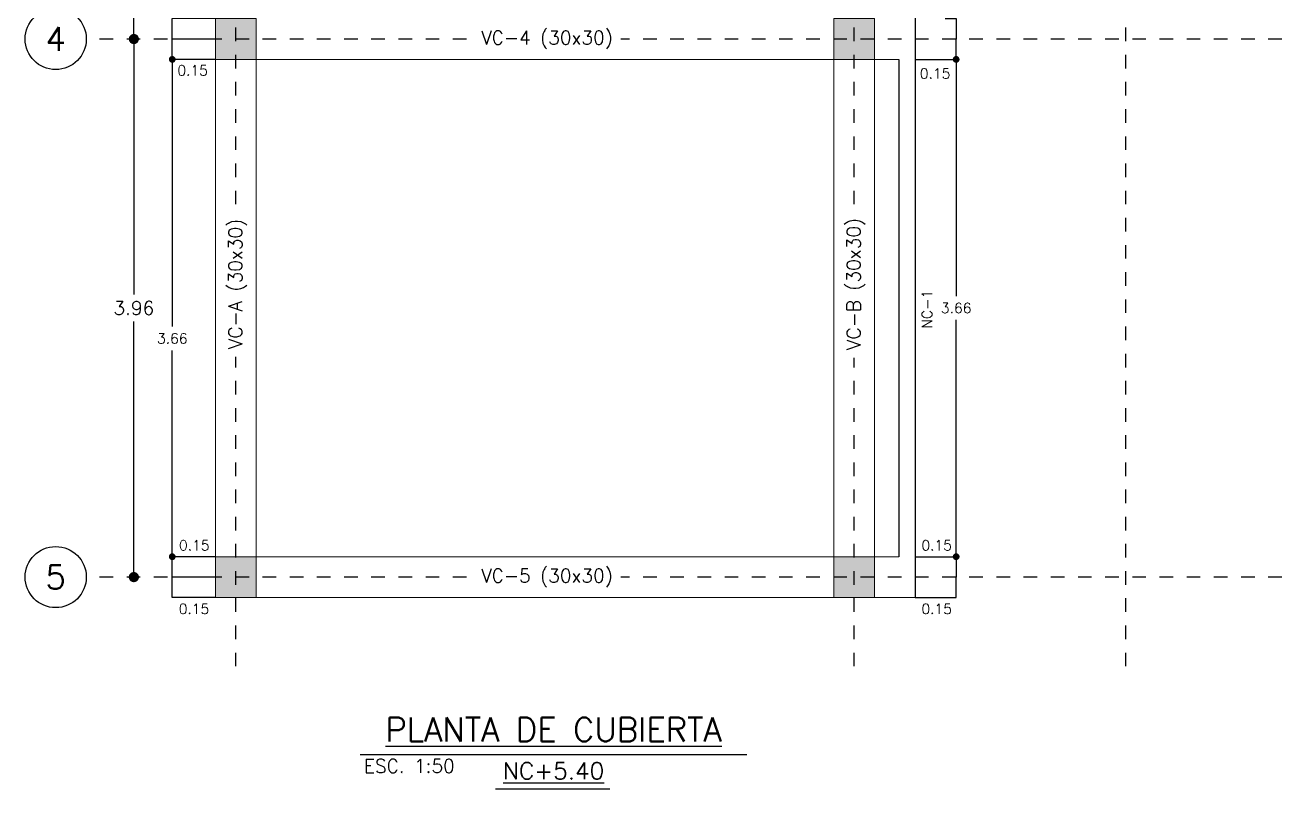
# Model space of a CAD drawing. Header units: millimetres. Extents: x -40 to 125, y -10 to 43.
# Drawn here: x 23.18 to 32.43, y 18.59 to 24.21 of the extents above; entities that cross this region are included whole.
import ezdxf
from ezdxf.enums import TextEntityAlignment as Align

# ---------------------------------------------------------------- set-up
doc = ezdxf.new("R2010")
doc.units = ezdxf.units.MM
doc.header["$LTSCALE"] = 0.01
doc.header["$PDMODE"] = 3
doc.linetypes.add('DASHDOT', pattern=[1, 0.5, -0.25, 0, -0.25])
for name, color, linetype in [('FC_CIRCULO DE EJES', 3, 'Continuous'), ('FC_COTAS', 1, 'Continuous'), ('FC_COTAS @ 50', 1, 'Continuous'), ('FC_COTAS EJES', 1, 'Continuous'), ('FC_COTAS EJES @ 50', 1, 'Continuous'), ('FC_EJES', 1, 'DASHDOT'), ('FC_HATCH COLUMNAS', 253, 'Continuous'), ('FC_NERVIOS', 3, 'Continuous'), ('FC_R-140', 2, 'Continuous'), ('FC_R-175', 5, 'Continuous'), ('FC_R-200', 5, 'Continuous'), ('FC_R-60 @ 50', 11, 'Continuous'), ('FC_R-80', 11, 'Continuous'), ('FC_R-80 @ 50', 11, 'Continuous')]:
    doc.layers.add(name, color=color, linetype=linetype)
doc.layers.add('FC_COLUMNAS', color=5, linetype='Continuous', lineweight=15)
doc.layers.add('FC_VIGAS', color=2, linetype='Continuous', lineweight=0)
doc.styles.add('FC_TEXT', font='romans.shx', dxfattribs={"height": 0.002})
doc.styles.add('FC_TEXT1', font='romans.shx')
doc.dimstyles.new('FC_COTAS', dxfattribs={"dimtxt": 0.0015, "dimasz": 0.001, "dimexe": 0, "dimexo": 0, "dimgap": 0.001, "dimtad": 1, "dimtih": 1, "dimtoh": 1, "dimzin": 0, "dimdsep": 46, "dimtxsty": 'FC_TEXT1', "dimblk": 'DOT', "dimcen": 0.09, "dimclrd": 256, "dimclre": 256, "dimclrt": 256, "dimadec": 0, "dimazin": 0, "dimtfac": 1, "dimtix": 1, "dimtmove": 2, "dimatfit": 3, "dimfxl": 1.002, "dimtolj": 1, "dimtzin": 0, "dimlwd": -1, "dimarcsym": 0})
doc.dimstyles.new('FC_COTAS EJES', dxfattribs={"dimtxt": 0.002, "dimasz": 0.0015, "dimexe": 0, "dimexo": 0, "dimgap": 0.001, "dimtad": 1, "dimtih": 1, "dimtoh": 1, "dimzin": 0, "dimdsep": 46, "dimtxsty": 'FC_TEXT1', "dimblk": 'DOT', "dimcen": 0.09, "dimclrd": 256, "dimclre": 256, "dimclrt": 256, "dimadec": 0, "dimazin": 0, "dimtfac": 1, "dimtix": 1, "dimtmove": 2, "dimatfit": 3, "dimfxl": 1.002, "dimtolj": 1, "dimtzin": 0, "dimlwd": -1, "dimarcsym": 0})

# ---------------------------------------------------------------- blocks, each defined once
blk = doc.blocks.new('FC_B_Columnas 1 E-1')
at = {"layer": 'FC_HATCH COLUMNAS', "ltscale": 0.6}
h = blk.add_hatch(color=256, dxfattribs=at)
h.dxf.hatch_style = 1
h.paths.add_polyline_path([(0, -0.3), (0.3, -0.3), (0.3, 0), (0, 0)])
h.paths.add_polyline_path([(6.55, -0.3657), (6.55, -0.6657), (6.85, -0.6657), (6.85, -0.3657)])
h.paths.add_polyline_path([(0.4, -4.47), (0, -4.47), (0, -4.77), (0.4, -4.77)])
h.paths.add_polyline_path([(6.45, -4.47), (6.45, -4.77), (6.85, -4.77), (6.85, -4.47)])
h.paths.add_polyline_path([(0.3, -8.52), (0, -8.52), (0, -8.82), (0.3, -8.82)])
h.paths.add_polyline_path([(4.55, -8.52), (4.55, -8.82), (4.85, -8.82), (4.85, -8.52)])
h.paths.add_polyline_path([(0.3, -12.57), (0, -12.57), (0, -12.87), (0.3, -12.87)])
h.paths.add_polyline_path([(4.55, -12.57), (4.55, -12.87), (4.85, -12.87), (4.85, -12.57)])
h.paths.add_polyline_path([(0.3, -16.53), (0, -16.53), (0, -16.83), (0.3, -16.83)])
h.paths.add_polyline_path([(4.55, -16.53), (4.55, -16.83), (4.85, -16.83), (4.85, -16.53)])
h.paths.add_polyline_path([(6.5477, -8.4297), (6.8477, -8.4297), (6.8477, -8.7297), (6.5477, -8.7297)])
at = {"layer": 'FC_COLUMNAS', "ltscale": 0.6}
for points in [[(0, -12.87), (0.3, -12.87), (0.3, -12.57), (0, -12.57)], [(4.85, -12.87), (4.55, -12.87), (4.55, -12.57), (4.85, -12.57)], [(0, -16.53), (0.3, -16.53), (0.3, -16.83), (0, -16.83)], [(4.85, -16.53), (4.55, -16.53), (4.55, -16.83), (4.85, -16.83)]]:
    blk.add_lwpolyline(points, close=True, dxfattribs=at)
blk = doc.blocks.new('FC_B_Eje')
at = {"layer": 'FC_CIRCULO DE EJES', "ltscale": 1.5}
blk.add_circle((0, 0), 0.0045, dxfattribs=at)
at = {"ltscale": 1.5, "style": 'FC_TEXT1'}
blk.add_attdef('EJE', text='', height=0.0035, dxfattribs=at).set_placement((0, 0), align=Align.MIDDLE_CENTER)
blk = doc.blocks.new('_Dot')
at = {"color": 0, "linetype": 'ByBlock', "lineweight": -2}
blk.add_line((-0.5, 0), (-1, 0), dxfattribs=at)
at = {"color": 0, "linetype": 'ByBlock', "const_width": 0.5}
blk.add_lwpolyline([(-0.25, 0, 1), (0.25, 0, 1)], format="xyb", close=True, dxfattribs=at)
blk = doc.blocks.new('*D33')
at = {"layer": 'Defpoints', "color": 0, "ltscale": 0.6, "transparency": 16777216}
for p in [(37.4436, 23.0502), (37.4436, 19.0002), (37.4436, 19.0002)]:
    blk.add_point(p, dxfattribs=at)
at = {"layer": 'FC_COTAS EJES', "ltscale": 0.6, "transparency": 16777216}
for p, q in [((37.4436, 22.9752), (37.4436, 21.1252)), ((37.4436, 19.0752), (37.4436, 20.9252))]:
    blk.add_line(p, q, dxfattribs=at)
at = {"layer": 'FC_COTAS EJES', "ltscale": 0.6, "transparency": 16777216, "xscale": 0.075, "yscale": 0.075, "zscale": 0.075}
for p, rotation in [((37.4436, 23.0502), 90), ((37.4436, 19.0002), 270)]:
    blk.add_blockref('_Dot', p, dxfattribs=dict(at, rotation=rotation))
at = {"layer": 'FC_COTAS EJES', "ltscale": 0.6, "transparency": 16777216, "insert": (37.4436, 21.0252), "char_height": 0.1, "attachment_point": 5, "style": 'FC_TEXT1'}
blk.add_mtext('\\A1;4.05', dxfattribs=at)
blk = doc.blocks.new('*D34')
at = {"layer": 'Defpoints', "color": 0, "ltscale": 0.6, "transparency": 16777216}
for p in [(37.4436, 19.0002), (37.4436, 15.0402), (37.4436, 15.0402)]:
    blk.add_point(p, dxfattribs=at)
at = {"layer": 'FC_COTAS EJES', "ltscale": 0.6, "transparency": 16777216}
for p, q in [((37.4436, 18.9252), (37.4436, 17.1202)), ((37.4436, 15.1152), (37.4436, 16.9202))]:
    blk.add_line(p, q, dxfattribs=at)
at = {"layer": 'FC_COTAS EJES', "ltscale": 0.6, "transparency": 16777216, "xscale": 0.075, "yscale": 0.075, "zscale": 0.075}
for p, rotation in [((37.4436, 19.0002), 90), ((37.4436, 15.0402), 270)]:
    blk.add_blockref('_Dot', p, dxfattribs=dict(at, rotation=rotation))
at = {"layer": 'FC_COTAS EJES', "ltscale": 0.6, "transparency": 16777216, "insert": (37.4436, 17.0202), "char_height": 0.1, "attachment_point": 5, "style": 'FC_TEXT1'}
blk.add_mtext('\\A1;3.96', dxfattribs=at)
blk = doc.blocks.new('*U407')
at = {"layer": 'FC_R-140', "color": 4, "ltscale": 1.5}
blk.add_lwpolyline([(-0.00855, -0.00507), (0.00829, -0.00507)], dxfattribs=at)
at = {"layer": 'FC_R-200', "color": 4, "ltscale": 1.5}
blk.add_lwpolyline([(-0.02845, 0), (0.02845, 0)], dxfattribs=at)
at = {"layer": 'FC_R-140', "ltscale": 1.5, "style": 'FC_TEXT1'}
blk.add_attdef('%%UNIVEL', text='', height=0.0025, dxfattribs=at).set_placement((0, -0.00242), align=Align.MIDDLE_CENTER)
at = {"layer": 'FC_R-200', "ltscale": 1.5, "style": 'FC_TEXT1'}
blk.add_attdef('%%UTÍTULO', text='', height=0.0035, dxfattribs=at).set_placement((0, 0.00366), align=Align.MIDDLE_CENTER)
at = {"layer": 'FC_R-80', "ltscale": 1.5, "style": 'FC_TEXT1'}
blk.add_attdef('ESCALA', text='', height=0.002, dxfattribs=at).set_placement((-0.02792, -0.0017), align=Align.MIDDLE_LEFT)
blk = doc.blocks.new('*D432')
at = {"layer": 'Defpoints', "color": 0, "ltscale": 0.6, "transparency": 16777216}
for p in [(24.2658, 20.1522), (24.5833, 20.1522), (24.5833, 20.0022)]:
    blk.add_point(p, dxfattribs=at)
at = {"layer": 'FC_COTAS', "lineweight": -2, "ltscale": 0.6, "transparency": 16777216}
for p, q in [((24.5833, 20.1522), (24.2658, 20.1522)), ((24.5833, 20.0022), (24.2658, 20.0022))]:
    blk.add_line(p, q, dxfattribs=at)
at = {"layer": 'FC_COTAS', "ltscale": 0.6, "transparency": 16777216}
blk.add_line((24.2658, 20.0022), (24.2658, 20.1522), dxfattribs=at)
at = {"layer": 'FC_COTAS', "ltscale": 0.6, "transparency": 16777216, "insert": (24.4257, 19.9183), "char_height": 0.075, "attachment_point": 5, "style": 'FC_TEXT1'}
blk.add_mtext('\\A1;0.15', dxfattribs=at)
blk = doc.blocks.new('*D433')
at = {"layer": 'Defpoints', "color": 0, "ltscale": 0.6, "transparency": 16777216}
for p in [(24.2658, 20.3022), (24.5833, 20.3022), (24.5833, 20.1522)]:
    blk.add_point(p, dxfattribs=at)
at = {"layer": 'FC_COTAS', "lineweight": -2, "ltscale": 0.6, "transparency": 16777216}
for p, q in [((24.5833, 20.3022), (24.2658, 20.3022)), ((24.5833, 20.1522), (24.2658, 20.1522))]:
    blk.add_line(p, q, dxfattribs=at)
at = {"layer": 'FC_COTAS', "ltscale": 0.6, "transparency": 16777216}
blk.add_line((24.2658, 20.1522), (24.2658, 20.3022), dxfattribs=at)
at = {"layer": 'FC_COTAS', "ltscale": 0.6, "transparency": 16777216, "insert": (24.4278, 20.3857), "char_height": 0.075, "attachment_point": 5, "style": 'FC_TEXT1'}
blk.add_mtext('\\A1;0.15', dxfattribs=at)
blk = doc.blocks.new('*D434')
at = {"layer": 'Defpoints', "color": 0, "ltscale": 0.6, "transparency": 16777216}
for p in [(24.2658, 23.9622), (24.5833, 23.9622), (24.5833, 20.3022)]:
    blk.add_point(p, dxfattribs=at)
at = {"layer": 'FC_COTAS', "lineweight": -2, "ltscale": 0.6, "transparency": 16777216}
for p, q in [((24.5833, 23.9622), (24.2658, 23.9622)), ((24.5833, 20.3022), (24.2658, 20.3022))]:
    blk.add_line(p, q, dxfattribs=at)
at = {"layer": 'FC_COTAS', "ltscale": 0.6, "transparency": 16777216}
for p, q in [((24.2658, 23.9122), (24.2658, 21.996)), ((24.2658, 20.3522), (24.2658, 21.821))]:
    blk.add_line(p, q, dxfattribs=at)
at = {"layer": 'FC_COTAS', "ltscale": 0.6, "transparency": 16777216, "xscale": 0.05, "yscale": 0.05, "zscale": 0.05}
for p, rotation in [((24.2658, 23.9622), 90), ((24.2658, 20.3022), 270)]:
    blk.add_blockref('_Dot', p, dxfattribs=dict(at, rotation=rotation))
at = {"layer": 'FC_COTAS', "ltscale": 0.6, "transparency": 16777216, "insert": (24.2662, 21.9085), "char_height": 0.075, "attachment_point": 5, "style": 'FC_TEXT1'}
blk.add_mtext('\\A1;3.66', dxfattribs=at)
blk = doc.blocks.new('*D435')
at = {"layer": 'Defpoints', "color": 0, "ltscale": 0.6, "transparency": 16777216}
for p in [(24.2658, 24.1122), (24.5833, 24.1122), (24.5833, 23.9622)]:
    blk.add_point(p, dxfattribs=at)
at = {"layer": 'FC_COTAS', "lineweight": -2, "ltscale": 0.6, "transparency": 16777216}
for p, q in [((24.5833, 24.1122), (24.2658, 24.1122)), ((24.5833, 23.9622), (24.2658, 23.9622))]:
    blk.add_line(p, q, dxfattribs=at)
at = {"layer": 'FC_COTAS', "ltscale": 0.6, "transparency": 16777216}
blk.add_line((24.2658, 23.9622), (24.2658, 24.1122), dxfattribs=at)
at = {"layer": 'FC_COTAS', "ltscale": 0.6, "transparency": 16777216, "insert": (24.416, 23.8813), "char_height": 0.075, "attachment_point": 5, "style": 'FC_TEXT1'}
blk.add_mtext('\\A1;0.15', dxfattribs=at)
blk = doc.blocks.new('*D436')
at = {"layer": 'Defpoints', "color": 0, "ltscale": 0.6, "transparency": 16777216}
for p in [(24.2658, 24.2622), (24.5833, 24.2622), (24.5833, 24.1122)]:
    blk.add_point(p, dxfattribs=at)
at = {"layer": 'FC_COTAS', "lineweight": -2, "ltscale": 0.6, "transparency": 16777216}
for p, q in [((24.5833, 24.2622), (24.2658, 24.2622)), ((24.5833, 24.1122), (24.2658, 24.1122))]:
    blk.add_line(p, q, dxfattribs=at)
at = {"layer": 'FC_COTAS', "ltscale": 0.6, "transparency": 16777216}
blk.add_line((24.2658, 24.1122), (24.2658, 24.2622), dxfattribs=at)
at = {"layer": 'FC_COTAS', "ltscale": 0.6, "transparency": 16777216, "insert": (24.4201, 24.3487), "char_height": 0.075, "attachment_point": 5, "style": 'FC_TEXT1'}
blk.add_mtext('\\A1;0.15', dxfattribs=at)
blk = doc.blocks.new('*D491')
at = {"layer": 'Defpoints', "color": 0, "ltscale": 0.6, "transparency": 16777216}
for p in [(30.0336, 20.1522), (30.0336, 20.1522), (29.7332, 20.0022)]:
    blk.add_point(p, dxfattribs=at)
at = {"layer": 'FC_COTAS', "ltscale": 0.6, "transparency": 16777216}
blk.add_line((30.0336, 20.0022), (30.0336, 20.1522), dxfattribs=at)
at = {"layer": 'FC_COTAS', "lineweight": -2, "ltscale": 0.6, "transparency": 16777216}
blk.add_line((29.7332, 20.0022), (30.0336, 20.0022), dxfattribs=at)
at = {"layer": 'FC_COTAS', "ltscale": 0.6, "transparency": 16777216, "insert": (29.8907, 19.9183), "char_height": 0.075, "attachment_point": 5, "style": 'FC_TEXT1'}
blk.add_mtext('\\A1;0.15', dxfattribs=at)
blk = doc.blocks.new('*D493')
at = {"layer": 'Defpoints', "color": 0, "ltscale": 0.6, "transparency": 16777216}
for p in [(29.9528, 24.2622), (30.0336, 24.1122), (30.0336, 24.1122)]:
    blk.add_point(p, dxfattribs=at)
at = {"layer": 'FC_COTAS', "lineweight": -2, "ltscale": 0.6, "transparency": 16777216}
blk.add_line((29.9528, 24.2622), (30.0336, 24.2622), dxfattribs=at)
at = {"layer": 'FC_COTAS', "ltscale": 0.6, "transparency": 16777216}
blk.add_line((30.0336, 24.2622), (30.0336, 24.1122), dxfattribs=at)
at = {"layer": 'FC_COTAS', "ltscale": 0.6, "transparency": 16777216, "insert": (29.879, 24.3662), "char_height": 0.075, "attachment_point": 5, "style": 'FC_TEXT1'}
blk.add_mtext('\\A1;0.15', dxfattribs=at)
blk = doc.blocks.new('*D494')
at = {"layer": 'Defpoints', "color": 0, "ltscale": 0.6, "transparency": 16777216}
for p in [(30.0336, 24.1122), (30.0336, 24.1122), (29.7332, 23.9622)]:
    blk.add_point(p, dxfattribs=at)
at = {"layer": 'FC_COTAS', "ltscale": 0.6, "transparency": 16777216}
blk.add_line((30.0336, 23.9622), (30.0336, 24.1122), dxfattribs=at)
at = {"layer": 'FC_COTAS', "lineweight": -2, "ltscale": 0.6, "transparency": 16777216}
blk.add_line((29.7332, 23.9622), (30.0336, 23.9622), dxfattribs=at)
at = {"layer": 'FC_COTAS', "ltscale": 0.6, "transparency": 16777216, "insert": (29.879, 23.8582), "char_height": 0.075, "attachment_point": 5, "style": 'FC_TEXT1'}
blk.add_mtext('\\A1;0.15', dxfattribs=at)
blk = doc.blocks.new('*D495')
at = {"layer": 'Defpoints', "color": 0, "ltscale": 0.6, "transparency": 16777216}
for p in [(30.0336, 23.9622), (29.7332, 20.3022), (30.034, 20.3022)]:
    blk.add_point(p, dxfattribs=at)
at = {"layer": 'FC_COTAS', "lineweight": -2, "ltscale": 0.6, "transparency": 16777216}
for p, q in [((30.0336, 23.9622), (30.034, 23.9622)), ((29.7332, 20.3022), (30.034, 20.3022))]:
    blk.add_line(p, q, dxfattribs=at)
at = {"layer": 'FC_COTAS', "ltscale": 0.6, "transparency": 16777216}
for p, q in [((30.034, 23.9122), (30.034, 22.2197)), ((30.034, 20.3522), (30.034, 22.0447))]:
    blk.add_line(p, q, dxfattribs=at)
at = {"layer": 'FC_COTAS', "ltscale": 0.6, "transparency": 16777216, "xscale": 0.05, "yscale": 0.05, "zscale": 0.05}
for p, rotation in [((30.034, 23.9622), 90), ((30.034, 20.3022), 270)]:
    blk.add_blockref('_Dot', p, dxfattribs=dict(at, rotation=rotation))
at = {"layer": 'FC_COTAS', "ltscale": 0.6, "transparency": 16777216, "insert": (30.034, 22.1322), "char_height": 0.075, "attachment_point": 5, "style": 'FC_TEXT1'}
blk.add_mtext('\\A1;3.66', dxfattribs=at)
blk = doc.blocks.new('*D496')
at = {"layer": 'Defpoints', "color": 0, "ltscale": 0.6, "transparency": 16777216}
for p in [(29.7332, 20.3022), (30.0336, 20.1522), (30.0336, 20.1522)]:
    blk.add_point(p, dxfattribs=at)
at = {"layer": 'FC_COTAS', "lineweight": -2, "ltscale": 0.6, "transparency": 16777216}
blk.add_line((29.7332, 20.3022), (30.0336, 20.3022), dxfattribs=at)
at = {"layer": 'FC_COTAS', "ltscale": 0.6, "transparency": 16777216}
blk.add_line((30.0336, 20.3022), (30.0336, 20.1522), dxfattribs=at)
at = {"layer": 'FC_COTAS', "ltscale": 0.6, "transparency": 16777216, "insert": (29.8907, 20.3862), "char_height": 0.075, "attachment_point": 5, "style": 'FC_TEXT1'}
blk.add_mtext('\\A1;0.15', dxfattribs=at)
blk = doc.blocks.new('FC_B_Ejes 1 E-1')
at = {"layer": 'FC_EJES', "ltscale": 0.6}
for points in [[(38.1936, 14.3839), (38.1936, 32.6602)], [(42.7436, 14.3839), (42.7436, 32.6602)], [(44.7436, 14.3839), (44.7436, 32.6602)], [(45.891, 19.0002), (37.0936, 19.0002)], [(45.891, 15.0402), (37.0936, 15.0402)]]:
    blk.add_lwpolyline(points, dxfattribs=at)
at = {"layer": 'FC_R-175'}
ref = blk.add_blockref('FC_B_Eje', (36.8686, 19.0002), dxfattribs=dict(at, xscale=50, yscale=50, zscale=50))
ref.add_attrib('EJE', '4', dxfattribs={"layer": '0', "color": 0, "ltscale": 1.5, "height": 0.175, "style": 'FC_TEXT1'}).set_placement((36.8686, 19.0002), align=Align.MIDDLE_CENTER)
ref = blk.add_blockref('FC_B_Eje', (36.8686, 15.0402), dxfattribs=dict(at, xscale=50, yscale=50, zscale=50))
ref.add_attrib('EJE', '5', dxfattribs={"layer": '0', "color": 0, "ltscale": 1.5, "height": 0.175, "style": 'FC_TEXT1'}).set_placement((36.8686, 15.0402), align=Align.MIDDLE_CENTER)
at = {"layer": 'FC_COTAS EJES @ 50', "ltscale": 0.6}
for base, p1, p2, picture, middle in [((37.4436, 19.0002), (37.4436, 23.0502), (37.4436, 19.0002), '*D33', (37.4436, 21.0252)), ((37.4436, 15.0402), (37.4436, 19.0002), (37.4436, 15.0402), '*D34', (37.4436, 17.0202))]:
    dim = blk.add_linear_dim(base=base, p1=p1, p2=p2, angle=90, dimstyle='FC_COTAS EJES', override={"dimscale": 50, "dimtix": 1, "dimtofl": 1, "dimtmove": 2, "dimatfit": 3}, dxfattribs=at)
    dim.commit()
    dim.dimension.update_dxf_attribs({"geometry": picture, "text_midpoint": middle})

msp = doc.modelspace()

# ---------------------------------------------------------------- linework, layer by layer
at = {"layer": 'FC_NERVIOS', "ltscale": 0.6}
for p, q in [((29.7332, 28.1025), (29.7332, 20.0022)), ((29.6132, 23.9622), (29.6132, 20.3022))]:
    msp.add_line(p, q, dxfattribs=at)
at = {"layer": 'FC_VIGAS', "ltscale": 0.6}
for p, q in [((24.5833, 20.3022), (24.5833, 23.9622)), ((24.8833, 23.9622), (29.1333, 23.9622)), ((24.8833, 20.3022), (24.8833, 23.9622)), ((29.1333, 20.3022), (29.1333, 23.9622)), ((29.4333, 23.9622), (29.6132, 23.9622)), ((29.4333, 20.3022), (29.4333, 23.9622)), ((24.8833, 20.3022), (29.1333, 20.3022)), ((29.4333, 20.3022), (29.6132, 20.3022)), ((29.1333, 20.0022), (24.8833, 20.0022)), ((29.4333, 20.0022), (29.7332, 20.0022))]:
    msp.add_line(p, q, dxfattribs=at)

# ---------------------------------------------------------------- block references
at = {"layer": 'FC_COLUMNAS'}
msp.add_blockref('FC_B_Columnas 1 E-1', (24.5833, 36.8322), dxfattribs=at)
at = {"layer": 'FC_EJES'}
msp.add_blockref('FC_B_Ejes 1 E-1', (-13.4603, 5.112), dxfattribs=at)
at = {"layer": 'FC_R-200', "ltscale": 1.5, "xscale": 50, "yscale": 50, "zscale": 50}
msp.add_blockref('*U407', (27.0719, 18.8473), dxfattribs=at).add_auto_attribs({'%%UTÍTULO': '%%UPLANTA DE CUBIERTA', 'ESCALA': 'ESC. 1:50', '%%UNIVEL': '%%UNC+5.40'})

# ---------------------------------------------------------------- texts
at = {"layer": 'FC_R-60 @ 50', "insert": (29.8195, 22.1232), "char_height": 0.075, "attachment_point": 5, "rotation": 90, "style": 'FC_TEXT'}
msp.add_mtext('NC-1', dxfattribs=at)

# ---------------------------------------------------------------- dimensions: what is measured, and where the dimension line sits
at = {"layer": 'FC_COTAS @ 50', "ltscale": 0.6}
for base, p1, p2, angle, picture, middle in [((30.0336, 24.1122), (29.9528, 24.2622), (30.0336, 24.1122), 90, '*D493', (29.879, 24.3662)), ((24.2658, 24.2622), (24.5833, 24.1122), (24.5833, 24.2622), 90, '*D436', (24.4201, 24.3487)), ((24.2658, 24.1122), (24.5833, 23.9622), (24.5833, 24.1122), 90, '*D435', (24.416, 23.8813)), ((30.0336, 24.1122), (29.7332, 23.9622), (30.0336, 24.1122), 270, '*D494', (29.879, 23.8582)), ((24.2658, 23.9622), (24.5833, 20.3022), (24.5833, 23.9622), 90, '*D434', (24.2662, 21.9085)), ((24.2658, 20.3022), (24.5833, 20.1522), (24.5833, 20.3022), 90, '*D433', (24.4278, 20.3857)), ((30.0336, 20.1522), (29.7332, 20.3022), (30.0336, 20.1522), 270, '*D496', (29.8907, 20.3862)), ((24.2658, 20.1522), (24.5833, 20.0022), (24.5833, 20.1522), 90, '*D432', (24.4257, 19.9183)), ((30.0336, 20.1522), (29.7332, 20.0022), (30.0336, 20.1522), 90, '*D491', (29.8907, 19.9183))]:
    dim = msp.add_linear_dim(base=base, p1=p1, p2=p2, angle=angle, dimstyle='FC_COTAS', override={"dimscale": 50, "dimtix": 1, "dimtofl": 1, "dimtmove": 2, "dimatfit": 3}, dxfattribs=at)
    dim.commit()
    dim.dimension.update_dxf_attribs({"geometry": picture, "text_midpoint": middle, "dimtype": 128})
dim = msp.add_linear_dim(base=(30.034, 20.3022), p1=(30.0336, 23.9622), p2=(29.7332, 20.3022), angle=90, dimstyle='FC_COTAS', override={"dimscale": 50, "dimtix": 1, "dimtofl": 1, "dimtmove": 2, "dimatfit": 3}, dxfattribs=at)
dim.commit()
dim.dimension.update_dxf_attribs({"geometry": '*D495', "text_midpoint": (30.034, 22.1322)})

# ---------------------------------------------------------------- next in the draw order: texts
at = {"layer": 'FC_R-80 @ 50', "char_height": 0.1, "width": 1.081952, "attachment_point": 5, "style": 'FC_TEXT', "bg_fill": 3, "box_fill_scale": 1, "bg_fill_color": 256, "bg_fill_transparency": 0}
for s, insert in [('VC-4 (30x30)', (27.0236, 24.1058)), ('VC-5 (30x30)', (27.0236, 20.1458))]:
    msp.add_mtext(s, dxfattribs=dict(at, insert=insert))
at = {"layer": 'FC_R-80 @ 50', "char_height": 0.1, "attachment_point": 5, "rotation": 90, "style": 'FC_TEXT', "bg_fill": 3, "box_fill_scale": 1, "bg_fill_color": 256, "bg_fill_transparency": 0}
for s, insert, width in [('VC-A (30x30)', (24.7468, 22.31), 1.072429), ('VC-B (30x30)', (29.2968, 22.31), 1.086714)]:
    msp.add_mtext(s, dxfattribs=dict(at, insert=insert, width=width))

doc.saveas('drawing.dxf')
